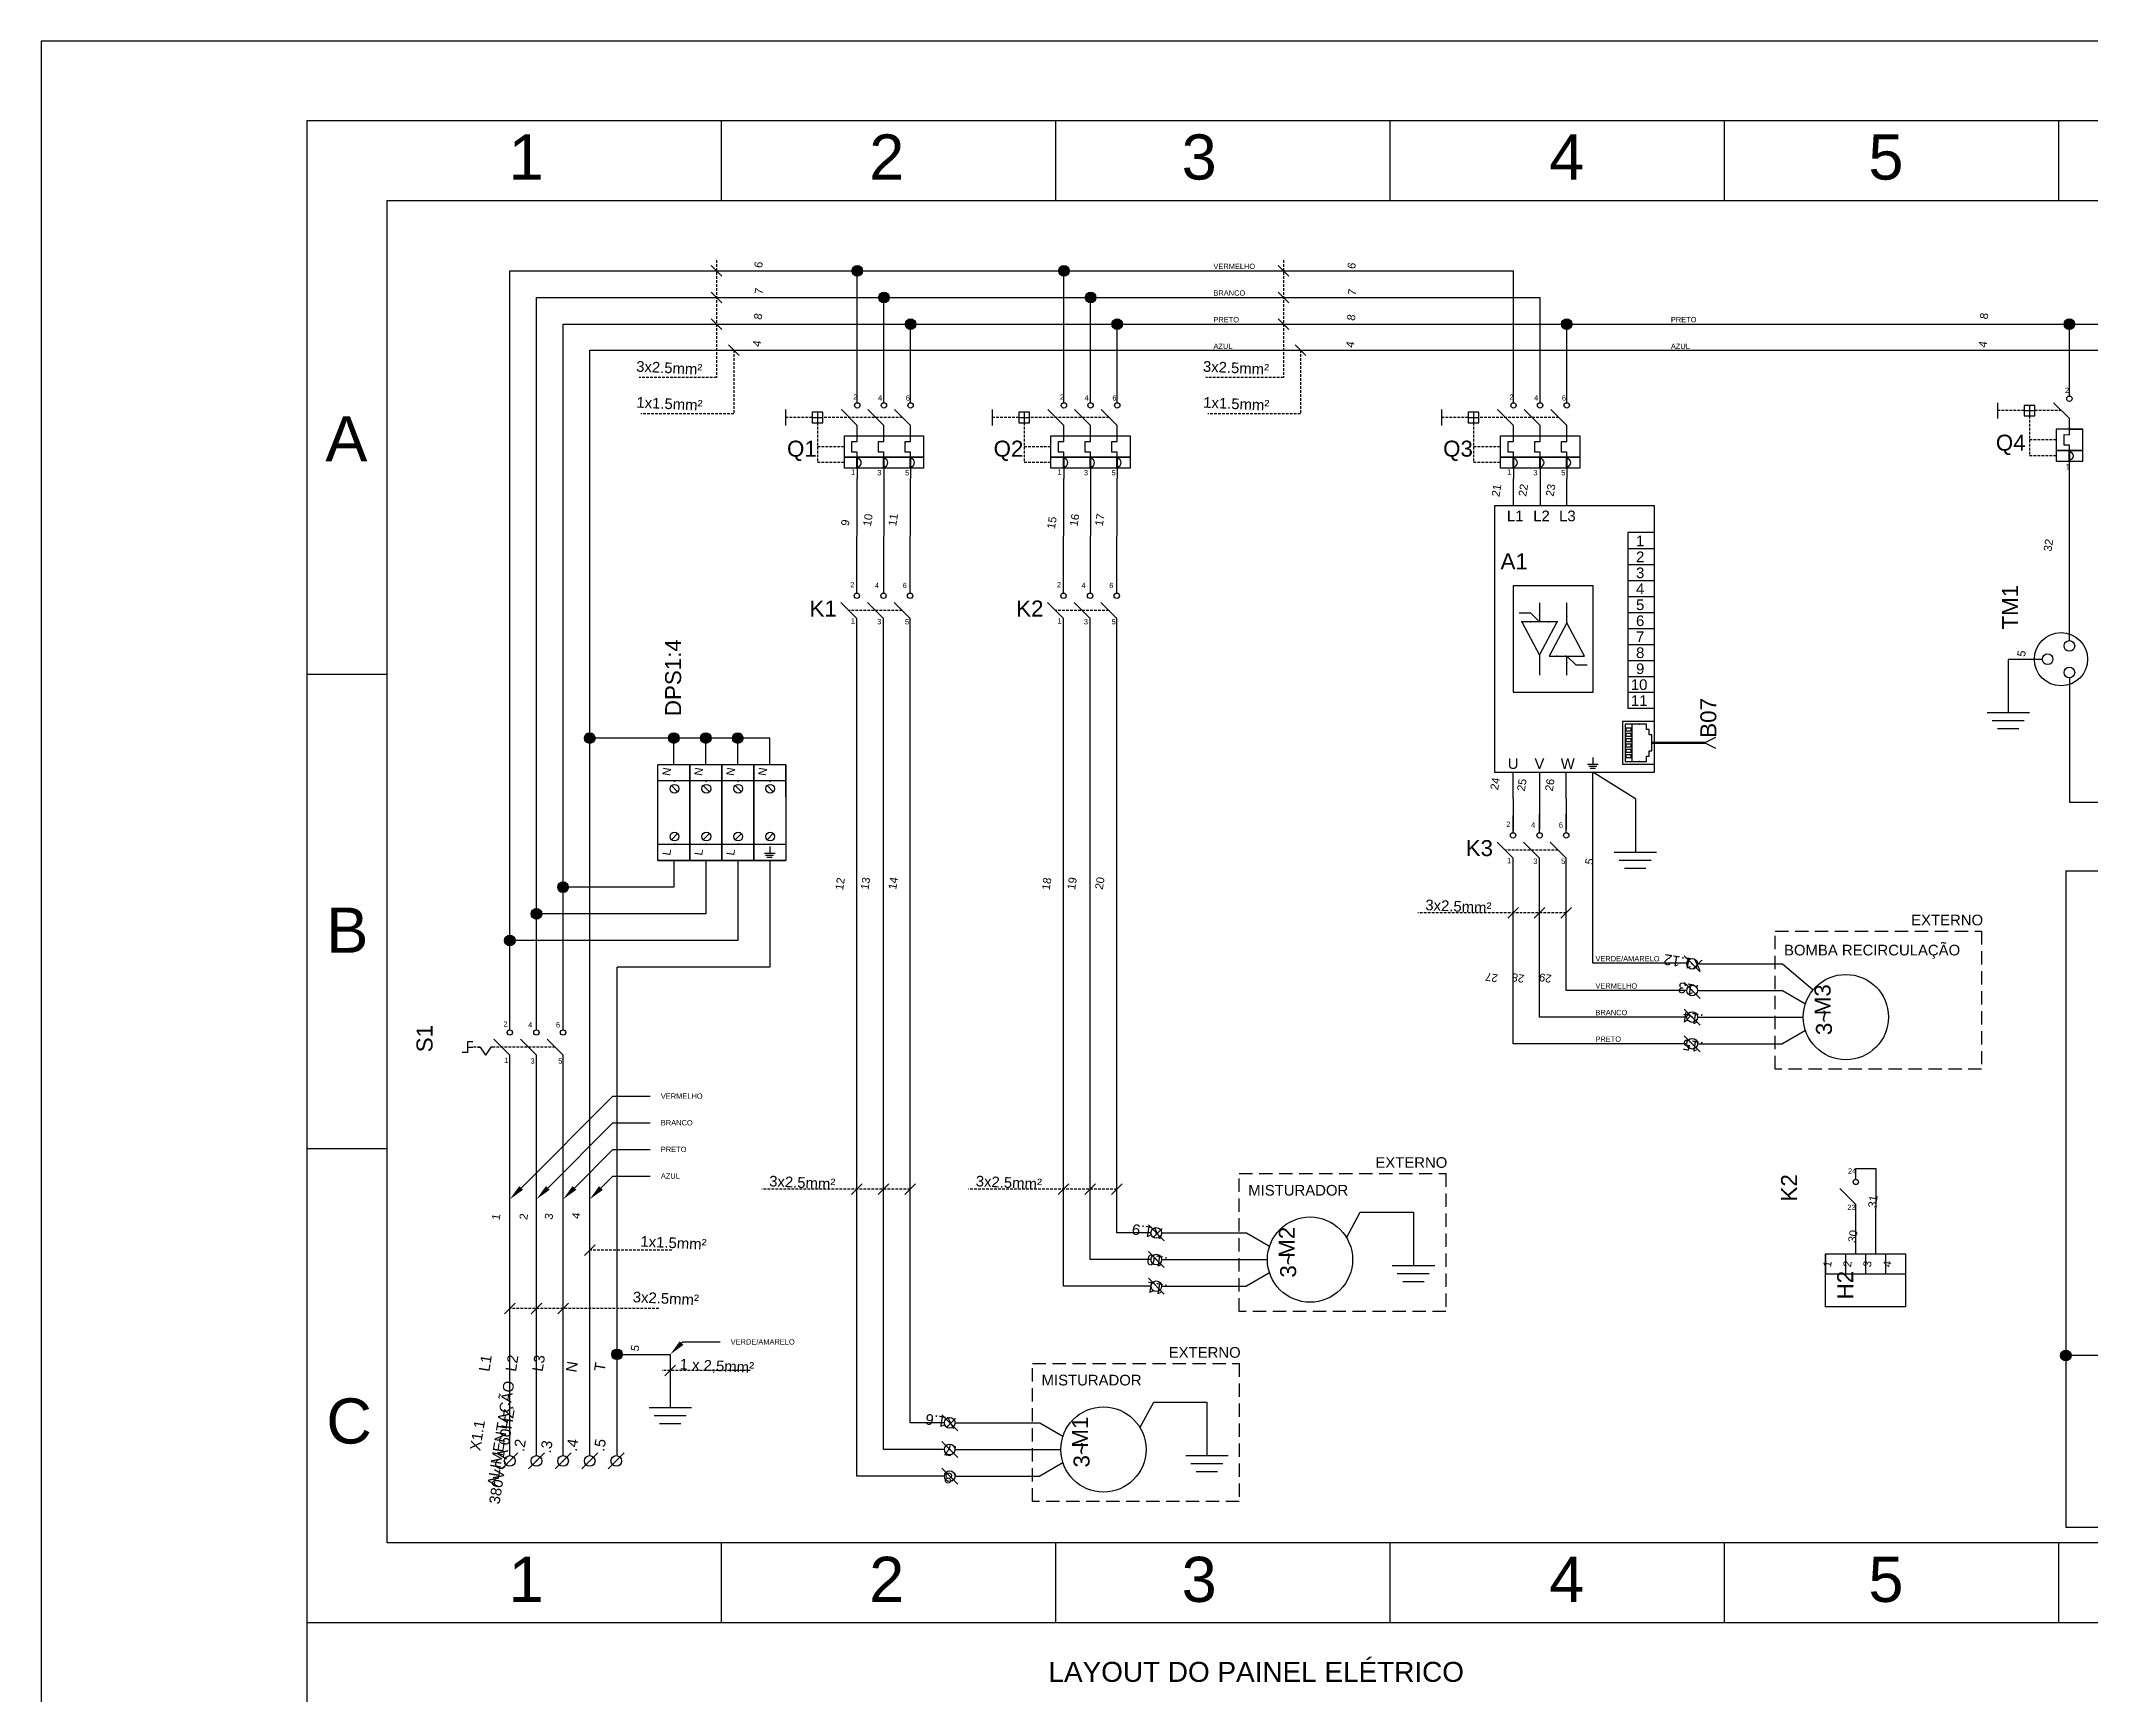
# Model space of a CAD drawing. Header units: millimetres. Extents: x 100 to 940, y 72 to 694.
# Drawn here: x 100 to 484.9, y 383.5 to 693.9 of the extents above; entities that cross this region are included whole.
import ezdxf
from ezdxf import colors
from ezdxf.entities.mleader import LeaderData, LeaderLine
from ezdxf.enums import TextEntityAlignment as Align
from ezdxf.math import Vec2, Vec3

# ---------------------------------------------------------------- set-up
doc = ezdxf.new("R2010")
doc.units = ezdxf.units.MM
doc.linetypes.add('DASHED', pattern=[0.75, 0.5, -0.25])
doc.styles.add('Annotative', font='arial.ttf')
doc.styles.add('Notes', font='arial.ttf', dxfattribs={"height": 3})

msp = doc.modelspace()

# ---------------------------------------------------------------- hatches: boundary and pattern name
for points in [[(254.27, 650.79, 1), (252.27, 650.79, 1)], [(293.07, 650.79, 1), (291.07, 650.79, 1)], [(259.27, 645.79, 1), (257.27, 645.79, 1)], [(298.07, 645.79, 1), (296.07, 645.79, 1)], [(264.27, 640.79, 1), (262.27, 640.79, 1)], [(303.07, 640.79, 1), (301.07, 640.79, 1)], [(387.47, 640.79, 1), (385.47, 640.79, 1)], [(481.84, 640.79, 1), (479.84, 640.79, 1)], [(204.02, 563.09, 1), (202.02, 563.09, 1)], [(219.82, 563.09, 1), (217.82, 563.09, 1)], [(225.82, 563.09, 1), (223.82, 563.09, 1)], [(231.82, 563.09, 1), (229.82, 563.09, 1)], [(199.02, 535.09, 1), (197.02, 535.09, 1)], [(194.02, 530.09, 1), (192.02, 530.09, 1)], [(189.02, 525.09, 1), (187.02, 525.09, 1)], [(209.16, 447.41, 1), (207.16, 447.41, 1)], [(481.18, 447.2, 1), (479.18, 447.2, 1)]]:
    msp.add_hatch(color=256).paths.add_polyline_path(points)

# ---------------------------------------------------------------- linework, layer by layer
for p, q in [((227.78, 664), (227.78, 679)), ((290.56, 664), (290.56, 679)), ((353.33, 664), (353.33, 679)), ((416.11, 664), (416.11, 679)), ((478.89, 664), (478.89, 679)), ((188.02, 508.32), (188.02, 650.79)), ((188.02, 650.79), (376.47, 650.79)), ((225.85, 651.79), (227.85, 649.79)), ((253.27, 628.03), (253.27, 650.79)), ((292.07, 628.03), (292.07, 650.79)), ((332.27, 651.79), (334.27, 649.79)), ((376.47, 628.03), (376.47, 650.79)), ((225.85, 646.79), (227.85, 644.79)), ((332.27, 646.79), (334.27, 644.79)), ((193.02, 508.32), (193.02, 645.79)), ((193.02, 645.79), (381.47, 645.79)), ((258.27, 628.03), (258.27, 645.79)), ((297.07, 628.03), (297.07, 645.79)), ((381.47, 628.03), (381.47, 645.79)), ((198.02, 508.32), (198.02, 640.79)), ((198.02, 640.79), (484.62, 640.79)), ((225.85, 641.79), (227.85, 639.79)), ((263.27, 628.03), (263.27, 640.79)), ((302.07, 628.03), (302.07, 640.79)), ((332.27, 641.79), (334.27, 639.79)), ((386.47, 628.03), (386.47, 640.79)), ((450.45, 640.79), (549.65, 640.79)), ((480.84, 627.3), (480.84, 640.89)), ((203.02, 428.4), (203.02, 635.89)), ((203.02, 635.89), (484.62, 635.89)), ((229.08, 636.89), (231.08, 634.89)), ((335.5, 636.89), (337.5, 634.89)), ((450.45, 635.89), (554.65, 635.89)), ((253.27, 626.03), (253.27, 628.03)), ((258.27, 626.03), (258.27, 628.03)), ((263.27, 626.03), (263.27, 628.03)), ((292.07, 626.03), (292.07, 628.03)), ((297.07, 626.03), (297.07, 628.03)), ((302.07, 626.03), (302.07, 628.03)), ((376.47, 626.03), (376.47, 628.03)), ((381.47, 626.03), (381.47, 628.03)), ((386.47, 626.03), (386.47, 628.03)), ((480.84, 627.3), (480.84, 629.3)), ((480.84, 627.3), (480.84, 629.3)), ((239.77, 624.79), (239.77, 621.79)), ((245.77, 624.29), (245.77, 622.29)), ((253.27, 621.79), (250.27, 624.79)), ((258.27, 621.79), (255.27, 624.79)), ((263.27, 621.79), (260.27, 624.79)), ((278.57, 624.79), (278.57, 621.79)), ((284.57, 624.29), (284.57, 622.29)), ((292.07, 621.79), (289.07, 624.79)), ((297.07, 621.79), (294.07, 624.79)), ((302.07, 621.79), (299.07, 624.79)), ((362.97, 624.79), (362.97, 621.79)), ((368.97, 624.29), (368.97, 622.29)), ((376.47, 621.79), (373.47, 624.79)), ((381.47, 621.79), (378.47, 624.79)), ((386.47, 621.79), (383.47, 624.79)), ((467.34, 626.05), (467.34, 623.05)), ((472.34, 624.55), (474.34, 624.55)), ((473.34, 625.55), (473.34, 623.55)), ((480.84, 623.05), (477.84, 626.05)), ((244.77, 623.29), (246.77, 623.29)), ((253.27, 619.79), (253.27, 621.79)), ((253.27, 618.78), (253.27, 619.79)), ((258.27, 619.79), (258.27, 621.79)), ((258.27, 618.79), (258.27, 619.79)), ((263.27, 619.79), (263.27, 621.79)), ((263.27, 618.79), (263.27, 619.79)), ((283.57, 623.29), (285.57, 623.29)), ((292.07, 619.79), (292.07, 621.79)), ((292.07, 618.78), (292.07, 619.79)), ((297.07, 619.79), (297.07, 621.79)), ((297.07, 618.79), (297.07, 619.79)), ((302.07, 619.79), (302.07, 621.79)), ((302.07, 618.79), (302.07, 619.79)), ((367.97, 623.29), (369.97, 623.29)), ((376.47, 619.79), (376.47, 621.79)), ((376.47, 618.78), (376.47, 619.79)), ((381.47, 619.79), (381.47, 621.79)), ((381.47, 618.79), (381.47, 619.79)), ((386.47, 619.79), (386.47, 621.79)), ((386.47, 618.79), (386.47, 619.79)), ((479.84, 618.05), (479.84, 620.05)), ((479.84, 620.05), (480.84, 620.04)), ((480.84, 621.05), (480.84, 623.05)), ((480.84, 620.04), (480.84, 621.05)), ((480.84, 621.05), (483.34, 621.05)), ((252.27, 616.79), (252.27, 618.79)), ((252.27, 618.79), (253.27, 618.78)), ((253.27, 616.79), (252.27, 616.79)), ((253.27, 615.79), (253.27, 616.79)), ((257.27, 616.79), (257.27, 618.79)), ((257.27, 618.79), (258.27, 618.79)), ((258.27, 616.79), (257.27, 616.79)), ((258.27, 615.79), (258.27, 616.79)), ((262.27, 616.79), (262.27, 618.79)), ((262.27, 618.79), (263.27, 618.79)), ((263.27, 616.79), (262.27, 616.79)), ((263.27, 615.79), (263.27, 616.79)), ((291.07, 616.79), (291.07, 618.79)), ((291.07, 618.79), (292.07, 618.78)), ((292.07, 616.79), (291.07, 616.79)), ((292.07, 615.79), (292.07, 616.79)), ((296.07, 616.79), (296.07, 618.79)), ((296.07, 618.79), (297.07, 618.79)), ((297.07, 616.79), (296.07, 616.79)), ((297.07, 615.79), (297.07, 616.79)), ((301.07, 616.79), (301.07, 618.79)), ((301.07, 618.79), (302.07, 618.79)), ((302.07, 616.79), (301.07, 616.79)), ((302.07, 615.79), (302.07, 616.79)), ((375.47, 616.79), (375.47, 618.79)), ((375.47, 618.79), (376.47, 618.78)), ((376.47, 616.79), (375.47, 616.79)), ((376.47, 615.79), (376.47, 616.79)), ((380.47, 616.79), (380.47, 618.79)), ((380.47, 618.79), (381.47, 618.79)), ((381.47, 616.79), (380.47, 616.79)), ((381.47, 615.79), (381.47, 616.79)), ((385.47, 616.79), (385.47, 618.79)), ((385.47, 618.79), (386.47, 618.79)), ((386.47, 616.79), (385.47, 616.79)), ((386.47, 615.79), (386.47, 616.79)), ((480.84, 618.05), (479.84, 618.05)), ((480.84, 617.05), (480.84, 618.05)), ((480.84, 581.39), (480.84, 617.05)), ((253.27, 613.79), (253.27, 611.79)), ((258.27, 613.79), (258.27, 611.79)), ((263.27, 613.79), (263.27, 611.79)), ((292.07, 613.79), (292.07, 611.79)), ((297.07, 613.79), (297.07, 611.79)), ((302.07, 613.79), (302.07, 611.79)), ((376.47, 613.79), (376.47, 611.79)), ((381.47, 613.79), (381.47, 611.79)), ((386.47, 613.79), (386.47, 611.79)), ((253.19, 590.3), (253.27, 611.79)), ((258.27, 611.79), (258.18, 590.3)), ((263.19, 590.3), (263.27, 611.79)), ((291.98, 590.3), (292.07, 611.79)), ((297.07, 611.79), (296.98, 590.3)), ((301.98, 590.3), (302.07, 611.79)), ((376.47, 606.79), (376.47, 611.79)), ((381.47, 611.79), (381.47, 606.79)), ((386.47, 606.79), (386.47, 611.79)), ((402.92, 601.68), (397.92, 601.68)), ((397.92, 601.68), (397.92, 568.68)), ((397.92, 598.68), (402.92, 598.68)), ((402.92, 598.68), (402.92, 600.18)), ((397.92, 595.68), (402.92, 595.68)), ((397.92, 592.68), (402.92, 592.68)), ((397.92, 589.68), (402.92, 589.68)), ((253.18, 585.55), (250.18, 588.55)), ((253.18, 424.55), (253.18, 585.55)), ((258.18, 585.55), (255.18, 588.55)), ((258.18, 429.55), (258.18, 585.55)), ((263.18, 585.55), (260.18, 588.55)), ((263.18, 434.55), (263.18, 585.55)), ((291.98, 585.55), (288.98, 588.55)), ((291.98, 460.19), (291.98, 585.55)), ((296.98, 585.55), (293.98, 588.55)), ((296.98, 465.19), (296.98, 585.55)), ((301.98, 585.55), (298.98, 588.55)), ((301.98, 470.19), (301.98, 585.55)), ((379.7, 586.55), (377.55, 586.55)), ((381.36, 584.89), (379.7, 586.55)), ((381.36, 588.47), (381.36, 584.89)), ((386.49, 584.72), (386.49, 588.47)), ((397.92, 586.68), (402.92, 586.68)), ((384.69, 584.89), (378.03, 584.89)), ((378.03, 584.89), (381.36, 578.64)), ((381.36, 578.64), (384.69, 584.89)), ((386.49, 584.72), (383.15, 578.47)), ((389.82, 578.47), (386.49, 584.72)), ((397.92, 583.68), (402.92, 583.68)), ((381.36, 578.64), (381.36, 574.89)), ((383.15, 578.47), (389.82, 578.47)), ((386.49, 574.89), (386.49, 578.47)), ((386.49, 578.47), (388.15, 576.81)), ((397.92, 580.68), (402.92, 580.68)), ((397.92, 577.68), (402.92, 577.68)), ((475.76, 577.87), (469.38, 577.87)), ((469.38, 577.87), (469.38, 567.87)), ((165, 575), (150, 575)), ((388.15, 576.81), (390.29, 576.81)), ((397.92, 574.68), (402.92, 574.68)), ((402.92, 571.68), (402.92, 574.68)), ((480.84, 574.39), (480.84, 551.08)), ((397.92, 571.68), (402.92, 571.68)), ((402.92, 568.68), (402.92, 571.68)), ((397.92, 568.68), (402.92, 568.68)), ((465.38, 567.87), (473.38, 567.87)), ((466.34, 566.38), (472.34, 566.38)), ((236.82, 563.09), (203.02, 563.09)), ((218.82, 558.09), (218.82, 563.09)), ((224.82, 558.09), (224.82, 563.09)), ((230.82, 558.09), (230.82, 563.09)), ((236.82, 558.09), (236.82, 563.09)), ((401.42, 565.72), (397.42, 565.72)), ((397.42, 565.72), (397.42, 558.72)), ((398.76, 558.72), (398.76, 565.72)), ((401.42, 564.72), (401.42, 565.72)), ((401.92, 564.72), (401.42, 564.72)), ((401.92, 563.72), (401.92, 564.72)), ((402.42, 563.72), (401.92, 563.72)), ((402.42, 560.72), (402.42, 563.72)), ((414.38, 563.22), (412.38, 562.22)), ((412.38, 562.22), (414.38, 561.22)), ((467.34, 564.88), (471.34, 564.88)), ((390.39, 558.18), (392.39, 558.18)), ((391.39, 559.43), (391.39, 558.18)), ((397.42, 558.72), (401.42, 558.72)), ((401.42, 558.72), (401.42, 559.72)), ((401.42, 559.72), (401.92, 559.72)), ((401.92, 559.72), (401.92, 560.72)), ((401.92, 560.72), (402.42, 560.72)), ((215.82, 540.09), (215.82, 558.09)), ((221.82, 558.09), (215.82, 558.09)), ((221.82, 555.09), (215.82, 555.09)), ((221.82, 558.09), (221.82, 540.09)), ((221.82, 552.09), (221.82, 558.09)), ((221.82, 540.09), (221.82, 558.09)), ((227.82, 558.09), (221.82, 558.09)), ((227.82, 555.09), (221.82, 555.09)), ((227.82, 558.09), (227.82, 540.09)), ((227.82, 552.09), (227.82, 558.09)), ((227.82, 540.09), (227.82, 558.09)), ((233.82, 558.09), (227.82, 558.09)), ((233.82, 555.09), (227.82, 555.09)), ((233.82, 558.09), (233.82, 540.09)), ((233.82, 552.09), (233.82, 558.09)), ((233.82, 540.09), (233.82, 558.09)), ((239.82, 558.09), (233.82, 558.09)), ((239.82, 555.09), (233.82, 555.09)), ((239.82, 558.09), (239.82, 540.09)), ((239.82, 552.09), (239.82, 558.09)), ((376.38, 551.68), (376.38, 556.68)), ((381.38, 556.68), (381.38, 551.68)), ((386.38, 551.68), (386.38, 556.68)), ((390.62, 557.81), (392.12, 557.81)), ((390.88, 557.43), (391.88, 557.43)), ((391.38, 520.81), (391.38, 556.68)), ((399.35, 551.68), (391.38, 556.68)), ((219.5, 553.02), (218.35, 554.17)), ((225.5, 553.02), (224.35, 554.17)), ((231.5, 553.02), (230.35, 554.17)), ((237.5, 553.02), (236.35, 554.17)), ((376.38, 551.68), (376.38, 545.7)), ((381.38, 551.68), (381.38, 545.95)), ((386.38, 551.68), (386.38, 545.95)), ((399.35, 551.68), (399.35, 541.68)), ((480.84, 551.08), (531.84, 551.08)), ((376.38, 545.32), (376.38, 548.57)), ((381.38, 545.32), (381.38, 548.82)), ((386.38, 545.32), (386.38, 548.82)), ((221.82, 543.09), (215.82, 543.09)), ((219.5, 545.17), (218.35, 544.02)), ((227.82, 543.09), (221.82, 543.09)), ((225.5, 545.17), (224.35, 544.02)), ((233.82, 543.09), (227.82, 543.09)), ((231.5, 545.17), (230.35, 544.02)), ((239.82, 543.09), (233.82, 543.09)), ((237.5, 545.17), (236.35, 544.02)), ((236.82, 542.72), (236.82, 541.47)), ((376.38, 540.57), (373.38, 543.57)), ((381.38, 540.57), (378.38, 543.57)), ((386.38, 540.57), (383.38, 543.57)), ((215.82, 540.09), (221.82, 540.09)), ((221.82, 540.09), (215.82, 540.09)), ((218.82, 540.09), (218.82, 535.09)), ((221.82, 540.09), (227.82, 540.09)), ((227.82, 540.09), (221.82, 540.09)), ((224.82, 540.09), (224.82, 530.09)), ((227.82, 540.09), (233.82, 540.09)), ((233.82, 540.09), (227.82, 540.09)), ((230.82, 540.09), (230.82, 525.09)), ((233.82, 540.09), (239.82, 540.09)), ((239.82, 540.09), (233.82, 540.09)), ((235.82, 541.47), (237.82, 541.47)), ((236.06, 541.09), (237.56, 541.09)), ((236.31, 540.72), (237.31, 540.72)), ((236.82, 540.09), (236.82, 520.09)), ((376.38, 505.72), (376.38, 540.57)), ((381.38, 510.72), (381.38, 540.57)), ((386.38, 515.72), (386.38, 540.57)), ((395.35, 541.68), (403.35, 541.68)), ((396.3, 540.18), (402.3, 540.18)), ((218.82, 535.09), (198.02, 535.09)), ((397.31, 538.68), (401.31, 538.68)), ((480.18, 538.16), (599.85, 538.16)), ((480.18, 538.16), (480.18, 414.89)), ((377.38, 531.29), (375.38, 529.29)), ((382.38, 531.29), (380.38, 529.29)), ((387.38, 531.29), (385.38, 529.29)), ((224.82, 530.09), (193.02, 530.09)), ((230.82, 525.09), (188.02, 525.09)), ((236.82, 520.09), (208.16, 520.09)), ((409.01, 520.81), (391.38, 520.81)), ((411.52, 519.22), (408.52, 522.22)), ((411.02, 520.72), (426.95, 520.72)), ((426.95, 520.72), (432.75, 515.86)), ((411.52, 514.22), (408.52, 517.22)), ((409.02, 515.72), (386.38, 515.72)), ((411.52, 509.22), (408.52, 512.22)), ((411.02, 515.72), (426.95, 515.72)), ((426.95, 515.72), (431.28, 513.22)), ((188.02, 508.32), (188.02, 511.57)), ((193.02, 508.32), (193.02, 511.82)), ((198.02, 508.32), (198.02, 511.82)), ((409.02, 510.72), (381.38, 510.72)), ((411.02, 510.72), (430.88, 510.72)), ((431.28, 508.22), (426.95, 505.72)), ((181.05, 506.07), (180.05, 506.07)), ((180.05, 506.07), (180.05, 504.07)), ((180.05, 505.07), (181.05, 505.07)), ((181.94, 505.07), (182.44, 505.07)), ((182.44, 505.07), (183.44, 503.57)), ((184.44, 505.07), (183.44, 503.57)), ((184.94, 505.07), (184.44, 505.07)), ((188.02, 503.57), (185.02, 506.57)), ((193.02, 503.57), (190.02, 506.57)), ((198.02, 503.57), (195.02, 506.57)), ((409.02, 505.72), (376.38, 505.72)), ((411.52, 504.22), (408.52, 507.22)), ((411.02, 505.72), (426.95, 505.72)), ((180.05, 504.07), (179.05, 504.07)), ((188.02, 428.4), (188.02, 503.57)), ((188.02, 501.57), (188.02, 503.57)), ((193.02, 428.4), (193.02, 503.57)), ((193.02, 501.57), (193.02, 503.57)), ((198.02, 428.4), (198.02, 503.57)), ((198.02, 501.57), (198.02, 503.57)), ((165, 486), (150, 486)), ((440.74, 480.28), (440.74, 482.28)), ((440.74, 482.28), (444.49, 482.28)), ((444.49, 482.28), (444.49, 474.84)), ((254.18, 479.44), (252.18, 477.44)), ((259.18, 479.44), (257.18, 477.44)), ((264.18, 479.44), (262.18, 477.44)), ((292.98, 479.44), (290.98, 477.44)), ((297.98, 479.44), (295.98, 477.44)), ((302.98, 479.44), (300.98, 477.44)), ((440.74, 475.53), (437.74, 478.53)), ((345.12, 469.29), (347.71, 474.09)), ((347.71, 474.09), (357.71, 474.09)), ((357.71, 474.09), (357.71, 464.09)), ((440.74, 466.3), (440.74, 475.53)), ((444.49, 466.3), (444.49, 474.84)), ((308.41, 470.19), (301.98, 470.19)), ((310.91, 468.69), (307.91, 471.69)), ((310.41, 470.19), (326.35, 470.19)), ((326.35, 470.19), (330.68, 467.69)), ((204.02, 467.95), (202.02, 465.95)), ((310.91, 463.69), (307.91, 466.69)), ((435.05, 466.3), (435.05, 462.55)), ((438.8, 466.3), (438.8, 462.55)), ((442.55, 466.3), (442.55, 462.55)), ((446.3, 466.3), (446.3, 462.55)), ((308.41, 465.19), (296.98, 465.19)), ((310.41, 465.19), (330.27, 465.19)), ((330.68, 462.69), (326.35, 460.19)), ((353.71, 464.09), (361.71, 464.09)), ((354.66, 462.59), (360.66, 462.59)), ((435.05, 462.55), (450.05, 462.55)), ((308.41, 460.19), (291.98, 460.19)), ((310.91, 458.69), (307.91, 461.69)), ((310.41, 460.19), (326.35, 460.19)), ((355.67, 461.09), (359.67, 461.09)), ((189.02, 457.02), (187.02, 455.02)), ((194.02, 457.02), (192.02, 455.02)), ((199.02, 457.02), (197.02, 455.02)), ((208.16, 428.41), (208.16, 447.41)), ((208.16, 447.41), (218.16, 447.41)), ((218.16, 447.41), (218.16, 437.41)), ((498.45, 447.2), (480.18, 447.2)), ((219.16, 445.36), (217.16, 443.36)), ((214.16, 437.41), (222.16, 437.41)), ((215.11, 435.91), (221.11, 435.91)), ((272.12, 433.05), (269.12, 436.05)), ((306.33, 433.64), (308.92, 438.44)), ((308.92, 438.44), (318.92, 438.44)), ((318.92, 438.44), (318.92, 428.44)), ((216.12, 434.41), (220.12, 434.41)), ((269.62, 434.55), (263.18, 434.55)), ((271.62, 434.55), (287.55, 434.55)), ((287.55, 434.55), (291.88, 432.05)), ((186.52, 425.9), (189.52, 428.9)), ((191.52, 425.9), (194.52, 428.9)), ((196.52, 425.9), (199.52, 428.9)), ((201.52, 425.9), (204.52, 428.9)), ((206.52, 425.9), (209.52, 428.9)), ((269.62, 429.55), (258.18, 429.55)), ((272.12, 428.05), (269.12, 431.05)), ((271.62, 429.55), (291.48, 429.55)), ((314.92, 428.44), (322.92, 428.44)), ((269.62, 424.55), (253.18, 424.55)), ((272.12, 423.05), (269.12, 426.05)), ((271.62, 424.55), (287.55, 424.55)), ((291.88, 427.05), (287.55, 424.55)), ((315.87, 426.94), (321.87, 426.94)), ((316.88, 425.44), (320.88, 425.44)), ((730, 412), (165, 412)), ((227.78, 397), (227.78, 412)), ((290.56, 397), (290.56, 412)), ((353.33, 397), (353.33, 412)), ((416.11, 397), (416.11, 412)), ((478.89, 397), (478.89, 412)), ((543.29, 414.89), (480.18, 414.89)), ((165, 397), (150, 397)), ((730, 397), (165, 397))]:
    msp.add_line(p, q)
at = {"linetype": 'DASHED'}
for p, q in [((226.85, 652.78), (226.85, 630.79)), ((333.27, 652.78), (333.27, 630.79)), ((230.08, 635.89), (230.08, 623.93)), ((336.5, 635.89), (336.5, 623.93)), ((226.85, 630.79), (212.32, 630.79)), ((333.27, 630.79), (318.73, 630.79)), ((230.08, 623.93), (212.65, 623.93)), ((336.5, 623.93), (319.07, 623.93)), ((472.34, 624.55), (467.34, 624.55)), ((473.34, 623.55), (473.34, 616.05)), ((479.34, 624.55), (474.34, 624.55)), ((244.77, 623.29), (239.77, 623.29)), ((245.77, 622.29), (245.77, 614.79)), ((261.77, 623.29), (246.77, 623.29)), ((283.57, 623.29), (278.57, 623.29)), ((284.57, 622.29), (284.57, 614.79)), ((300.57, 623.29), (285.57, 623.29)), ((367.97, 623.29), (362.97, 623.29)), ((368.97, 622.29), (368.97, 614.79)), ((384.97, 623.29), (369.97, 623.29)), ((250.77, 617.79), (245.77, 617.79)), ((289.57, 617.79), (284.57, 617.79)), ((373.97, 617.79), (368.97, 617.79)), ((478.34, 619.05), (473.34, 619.05)), ((478.34, 616.05), (473.34, 616.05)), ((250.77, 614.79), (245.77, 614.79)), ((289.57, 614.79), (284.57, 614.79)), ((373.97, 614.79), (368.97, 614.79)), ((261.68, 587.05), (251.68, 587.05)), ((300.48, 587.05), (290.48, 587.05)), ((384.88, 542.07), (374.88, 542.07)), ((386.38, 530.29), (358.53, 530.29)), ((182.44, 505.07), (181.05, 505.07)), ((196.52, 505.07), (184.44, 505.07)), ((263.18, 478.44), (235.34, 478.44)), ((301.98, 478.44), (274.13, 478.44)), ((218.43, 466.95), (203.02, 466.95)), ((216.03, 456.02), (188.02, 456.02)), ((233.16, 444.36), (216.65, 444.36))]:
    msp.add_line(p, q, dxfattribs=at)
at = {"lineweight": 40}
for p, q in [((480.84, 615.05), (480.84, 617.05)), ((253.27, 613.79), (253.27, 615.79)), ((258.27, 613.79), (258.27, 615.79)), ((263.27, 613.79), (263.27, 615.79)), ((292.07, 613.79), (292.07, 615.79)), ((297.07, 613.79), (297.07, 615.79)), ((302.07, 613.79), (302.07, 615.79)), ((376.47, 613.79), (376.47, 615.79)), ((381.47, 613.79), (381.47, 615.79)), ((386.47, 613.79), (386.47, 615.79))]:
    msp.add_line(p, q, dxfattribs=at)
at = {"lineweight": 50}
msp.add_line((412.38, 562.22), (402.42, 562.22), dxfattribs=at)
at = {"lineweight": 30}
msp.add_line((208.16, 447.41), (208.16, 520.09), dxfattribs=at)
for points in [[(100, 100), (940, 100), (940, 693.94), (100, 693.94)], [(150, 679), (925, 679), (925, 115), (150, 115)], [(244.77, 622.29), (246.77, 622.29), (246.77, 624.29), (244.77, 624.29)], [(283.57, 622.29), (285.57, 622.29), (285.57, 624.29), (283.57, 624.29)], [(367.97, 622.29), (369.97, 622.29), (369.97, 624.29), (367.97, 624.29)], [(472.34, 623.55), (474.34, 623.55), (474.34, 625.55), (472.34, 625.55)], [(250.77, 615.79), (265.77, 615.79), (265.77, 619.79), (250.77, 619.79)], [(289.57, 615.79), (304.57, 615.79), (304.57, 619.79), (289.57, 619.79)], [(373.97, 615.79), (388.97, 615.79), (388.97, 619.79), (373.97, 619.79)], [(478.34, 617.05), (483.34, 617.05), (483.34, 621.05), (478.34, 621.05)], [(478.34, 615.05), (483.34, 615.05), (483.34, 617.05), (478.34, 617.05)], [(250.77, 613.79), (265.77, 613.79), (265.77, 615.79), (250.77, 615.79)], [(289.57, 613.79), (304.57, 613.79), (304.57, 615.79), (289.57, 615.79)], [(373.97, 613.79), (388.97, 613.79), (388.97, 615.79), (373.97, 615.79)], [(372.92, 556.68), (402.92, 556.68), (402.92, 606.68), (372.92, 606.68)], [(376.42, 571.68), (391.42, 571.68), (391.42, 591.68), (376.42, 591.68)], [(402.92, 558.22), (402.92, 566.22), (396.92, 566.22), (396.92, 558.22)], [(398.57, 564.47), (398.57, 564.97), (397.57, 564.97), (397.57, 564.47)], [(398.57, 563.47), (398.57, 563.97), (397.57, 563.97), (397.57, 563.47)], [(398.57, 563.47), (398.57, 563.97), (397.57, 563.97), (397.57, 563.47)], [(398.57, 562.47), (398.57, 562.97), (397.57, 562.97), (397.57, 562.47)], [(398.57, 562.47), (398.57, 562.97), (397.57, 562.97), (397.57, 562.47)], [(398.57, 562.47), (398.57, 562.97), (397.57, 562.97), (397.57, 562.47)], [(398.57, 561.47), (398.57, 561.97), (397.57, 561.97), (397.57, 561.47)], [(398.57, 561.47), (398.57, 561.97), (397.57, 561.97), (397.57, 561.47)], [(398.57, 561.47), (398.57, 561.97), (397.57, 561.97), (397.57, 561.47)], [(398.57, 561.47), (398.57, 561.97), (397.57, 561.97), (397.57, 561.47)], [(398.57, 560.47), (398.57, 560.97), (397.57, 560.97), (397.57, 560.47)], [(398.57, 560.47), (398.57, 560.97), (397.57, 560.97), (397.57, 560.47)], [(398.57, 560.47), (398.57, 560.97), (397.57, 560.97), (397.57, 560.47)], [(398.57, 559.47), (398.57, 559.97), (397.57, 559.97), (397.57, 559.47)], [(398.57, 559.47), (398.57, 559.97), (397.57, 559.97), (397.57, 559.47)], [(435.05, 466.3), (450.05, 466.3), (450.05, 456.3), (435.05, 456.3)]]:
    msp.add_lwpolyline(points, close=True)
msp.add_lwpolyline([(165, 412), (165, 664), (730, 664), (730, 412)])
at = {"linetype": 'DASHED', "ltscale": 5}
for points in [[(425.58, 526.85), (464.37, 526.85), (464.37, 500.96), (425.58, 500.96)], [(324.98, 481.33), (363.77, 481.33), (363.77, 455.44), (324.98, 455.44)], [(286.18, 445.69), (324.98, 445.69), (324.98, 419.8), (286.18, 419.8)]]:
    msp.add_lwpolyline(points, close=True, dxfattribs=at)
for centre, radius in [((253.27, 650.79), 1), ((292.07, 650.79), 1), ((258.27, 645.79), 1), ((297.07, 645.79), 1), ((263.27, 640.79), 1), ((302.07, 640.79), 1), ((386.47, 640.79), 1), ((480.84, 640.79), 1), ((253.27, 625.53), 0.5), ((258.27, 625.53), 0.5), ((263.27, 625.53), 0.5), ((292.07, 625.53), 0.5), ((297.06, 625.53), 0.5), ((302.07, 625.53), 0.5), ((376.47, 625.53), 0.5), ((381.47, 625.53), 0.5), ((386.47, 625.53), 0.5), ((480.84, 626.8), 0.5), ((253.18, 589.8), 0.5), ((258.18, 589.8), 0.5), ((263.18, 589.8), 0.5), ((291.98, 589.8), 0.5), ((296.97, 589.8), 0.5), ((301.98, 589.8), 0.5), ((479.27, 577.89), 5), ((480.84, 580.39), 1), ((476.76, 577.89), 1), ((480.84, 575.39), 1), ((203.02, 563.09), 1), ((218.82, 563.09), 1), ((224.82, 563.09), 1), ((230.82, 563.09), 1), ((218.92, 553.59), 0.817), ((224.92, 553.59), 0.817), ((230.92, 553.59), 0.817), ((236.92, 553.59), 0.817), ((218.92, 544.59), 0.817), ((224.92, 544.59), 0.817), ((230.92, 544.59), 0.817), ((236.92, 544.59), 0.817), ((376.38, 544.82), 0.5), ((381.38, 544.82), 0.5), ((386.38, 544.82), 0.5), ((198.02, 535.09), 1), ((193.02, 530.09), 1), ((188.02, 525.09), 1), ((410.02, 520.72), 1), ((410.02, 515.72), 1), ((438.88, 510.72), 8), ((188.02, 507.82), 0.5), ((193.02, 507.82), 0.5), ((198.02, 507.82), 0.5), ((410.02, 510.72), 1), ((410.02, 505.72), 1), ((440.74, 479.78), 0.5), ((309.41, 470.19), 1), ((338.27, 465.19), 8), ((309.41, 465.19), 1), ((309.41, 460.19), 1), ((208.16, 447.41), 1), ((480.18, 447.2), 1), ((270.62, 434.55), 1), ((299.48, 429.55), 8), ((188.02, 427.4), 1), ((193.02, 427.4), 1), ((198.02, 427.4), 1), ((203.02, 427.4), 1), ((208.02, 427.4), 1), ((270.62, 429.55), 1), ((270.62, 424.55), 1)]:
    msp.add_circle(centre, radius)
for centre in [(480.84, 616.05), (253.27, 614.79), (258.27, 614.79), (263.27, 614.79), (292.07, 614.79), (297.07, 614.79), (302.07, 614.79), (376.47, 614.79), (381.47, 614.79), (386.47, 614.79)]:
    msp.add_arc(centre, 0.75, 270, 90)
for p in [(381.36, 586.14), (386.49, 585.97), (378.03, 584.89), (379.69, 584.89), (379.69, 584.89), (383.03, 584.89), (383.03, 584.89), (384.69, 584.89), (386.49, 584.72), (384.58, 578.47), (384.58, 578.47), (386.25, 578.47), (386.49, 577.22), (398.76, 565.72), (400.09, 565.72), (398.76, 558.72), (400.09, 558.72), (218.92, 554.99), (224.92, 554.99), (230.92, 554.99), (236.92, 554.99), (218.92, 543.19), (224.92, 543.19), (230.92, 543.19), (236.92, 543.19), (410.02, 520.72), (410.02, 515.72), (410.02, 510.72), (309.41, 470.19), (309.41, 465.19), (270.62, 434.55), (193.02, 427.4), (198.02, 427.4), (270.62, 429.55)]:
    msp.add_point(p)

# ---------------------------------------------------------------- texts
for s, height, style, p in [('1', 8.48, 'Notes', (187.8, 667.93)), ('2', 8.48, 'Notes', (255.51, 667.93)), ('3', 8.48, 'Notes', (314.16, 667.93)), ('4', 8.48, 'Notes', (383.17, 667.93)), ('5', 8.48, 'Notes', (443.11, 667.93)), ('VERMELHO', 1, 'Annotative', (320.13, 651.14)), ('BRANCO', 1, 'Annotative', (320.13, 646.14)), ('PRETO', 1, 'Annotative', (320.13, 641.14)), ('PRETO', 1, 'Annotative', (406.02, 641.14)), ('AZUL', 1, 'Annotative', (320.13, 636.14)), ('AZUL', 1, 'Annotative', (406.02, 636.14)), ('2', 1, 'Notes', (252.51, 626.59)), ('4', 1, 'Notes', (257.15, 626.45)), ('6', 1, 'Notes', (262.37, 626.45)), ('2', 1, 'Notes', (291.31, 626.59)), ('4', 1, 'Notes', (295.94, 626.45)), ('6', 1, 'Notes', (301.16, 626.45)), ('2', 1, 'Notes', (375.71, 626.59)), ('4', 1, 'Notes', (380.34, 626.45)), ('6', 1, 'Notes', (385.56, 626.45)), ('2', 1, 'Notes', (480.01, 627.86)), ('A', 8.48, 'Notes', (153.39, 615.03)), ('Q4', 3, 'Notes', (467.04, 617.04)), ('Q1', 3, 'Notes', (240.07, 615.92)), ('Q2', 3, 'Notes', (278.86, 615.92)), ('Q3', 3, 'Notes', (363.26, 615.92)), ('1', 1, 'Notes', (252.08, 612.54)), ('3', 1, 'Notes', (257.02, 612.41)), ('5', 1, 'Notes', (262.24, 612.41)), ('1', 1, 'Notes', (290.87, 612.54)), ('3', 1, 'Notes', (295.81, 612.41)), ('5', 1, 'Notes', (301.03, 612.41)), ('1', 1, 'Notes', (375.27, 612.54)), ('3', 1, 'Notes', (380.21, 612.41)), ('5', 1, 'Notes', (385.43, 612.41)), ('1', 1, 'Notes', (480.16, 613.52)), ('L1', 2, 'Notes', (375.24, 603.8)), ('L2', 2, 'Notes', (380.18, 603.8)), ('L3', 2, 'Notes', (385.03, 603.8)), ('1', 2, 'Notes', (399.48, 599.11)), ('A1', 3, 'Notes', (374.04, 594.77)), ('2', 2, 'Notes', (399.48, 596.11)), ('3', 2, 'Notes', (399.48, 593.11)), ('K1', 3, 'Notes', (244.3, 585.91)), ('2', 1, 'Notes', (251.93, 591.39)), ('4', 1, 'Notes', (256.57, 591.24)), ('6', 1, 'Notes', (261.79, 591.24)), ('K2', 3, 'Notes', (283.1, 585.91)), ('2', 1, 'Notes', (290.73, 591.39)), ('4', 1, 'Notes', (295.36, 591.24)), ('6', 1, 'Notes', (300.58, 591.24)), ('4', 2, 'Notes', (399.48, 590.11)), ('5', 2, 'Notes', (399.48, 587.11)), ('1', 1, 'Notes', (252.06, 584.57)), ('3', 1, 'Notes', (257.01, 584.44)), ('5', 1, 'Notes', (262.22, 584.44)), ('1', 1, 'Notes', (290.86, 584.57)), ('3', 1, 'Notes', (295.8, 584.44)), ('5', 1, 'Notes', (301.01, 584.44)), ('6', 2, 'Notes', (399.48, 584.11)), ('7', 2, 'Notes', (399.48, 581.11)), ('8', 2, 'Notes', (399.48, 578.11)), ('10', 2, 'Notes', (398.51, 572.12)), ('9', 2, 'Notes', (399.48, 575.11)), ('11', 2, 'Notes', (398.51, 569.12)), ('U', 2, 'Notes', (375.39, 557.3)), ('V', 2, 'Notes', (380.41, 557.3)), ('W', 2, 'Notes', (385.34, 557.3)), ('2', 1, 'Notes', (375.13, 546.42)), ('4', 1, 'Notes', (379.76, 546.27)), ('6', 1, 'Notes', (384.98, 546.27)), ('K3', 3, 'Notes', (367.5, 540.94)), ('1', 1, 'Notes', (375.26, 539.6)), ('3', 1, 'Notes', (380.2, 539.47)), ('5', 1, 'Notes', (385.42, 539.47)), ('B', 8.48, 'Notes', (153.57, 522.79)), ('EXTERNO', 2, 'Notes', (451.14, 527.94)), ('BOMBA RECIRCULAÇÃO', 2, 'Notes', (427.27, 522.29)), ('VERDE/AMARELO', 1, 'Annotative', (391.86, 521.17)), ('VERMELHO', 1, 'Annotative', (391.86, 516.07)), ('BRANCO', 1, 'Annotative', (391.86, 511.07)), ('2', 1, 'Notes', (186.83, 508.91)), ('4', 1, 'Notes', (191.47, 508.77)), ('6', 1, 'Notes', (196.69, 508.77)), ('PRETO', 1, 'Annotative', (391.86, 506.07)), ('1', 1, 'Notes', (186.96, 502.1)), ('3', 1, 'Notes', (191.91, 501.97)), ('5', 1, 'Notes', (197.12, 501.97)), ('EXTERNO', 2, 'Notes', (350.54, 482.42)), ('MISTURADOR', 2, 'Notes', (326.67, 477.21)), ('EXTERNO', 2, 'Notes', (311.74, 446.77)), ('MISTURADOR', 2, 'Notes', (287.87, 441.57)), ('C', 8.48, 'Notes', (153.57, 430.66)), ('1', 8.48, 'Notes', (187.8, 400.93)), ('2', 8.48, 'Notes', (255.51, 400.93)), ('3', 8.48, 'Notes', (314.16, 400.93)), ('4', 8.48, 'Notes', (383.17, 400.93)), ('5', 8.48, 'Notes', (443.11, 400.93))]:
    msp.add_text(s, height=height, dxfattribs=dict(style=style)).set_placement(p)
at = {"style": 'Notes'}
for s, height, rotation, p in [('6', 1.5, 80.899, (235.45, 651.84)), ('6', 1.5, 80.899, (346.81, 651.65)), ('7', 1.5, 80.899, (235.55, 646.87)), ('7', 1.5, 80.899, (346.92, 646.68)), ('8', 1.5, 80.899, (465.56, 642.2)), ('8', 1.5, 80.899, (235.38, 642.12)), ('8', 1.5, 80.899, (346.75, 641.93)), ('4', 1.5, 80.899, (235.16, 637.04)), ('4', 1.5, 80.899, (346.53, 636.86)), ('4', 1.5, 80.899, (465.34, 636.9)), ('21', 1.5, 80.899, (374.01, 609.46)), ('22', 1.5, 80.899, (379.04, 609.5)), ('23', 1.5, 80.899, (384.18, 609.51)), ('10', 1.5, 80.899, (255.99, 603.91)), ('11', 1.5, 80.899, (260.74, 603.95)), ('15', 1.5, 80.899, (290.54, 603.4)), ('16', 1.5, 80.899, (294.79, 603.91)), ('17', 1.5, 80.899, (299.53, 603.95)), ('9', 1.5, 80.899, (251.74, 603.4)), ('32', 1.5, 80.899, (477.64, 599.18)), ('5', 1.5, 80.899, (472.59, 578.84)), ('N', 1.5, 80.899, (218.22, 556.68)), ('N', 1.5, 80.899, (224.22, 556.68)), ('N', 1.5, 80.899, (230.22, 556.68)), ('N', 1.5, 80.899, (236.22, 556.68)), ('24', 1.5, 80.899, (373.75, 554.4)), ('25', 1.5, 80.899, (378.77, 554.18)), ('26', 1.5, 80.899, (384.02, 554.18)), ('L', 1.5, 80.899, (218.22, 541.55)), ('L', 1.5, 80.899, (224.22, 541.55)), ('L', 1.5, 80.899, (230.22, 541.55)), ('5', 1.5, 80.899, (391.47, 539.82)), ('12', 1.5, 80.899, (250.76, 535.62)), ('13', 1.5, 80.899, (255.54, 535.68)), ('14', 1.5, 80.899, (260.74, 535.72)), ('18', 1.5, 80.899, (289.55, 535.62)), ('19', 1.5, 80.899, (294.33, 535.68)), ('20', 1.5, 80.899, (299.53, 535.72)), ('X1.12', 2, 170.899, (408.46, 521.99)), ('27', 1.5, 170.899, (372.48, 518.88)), ('28', 1.5, 170.899, (377.44, 518.79)), ('29', 1.5, 170.899, (382.56, 518.79)), ('.13', 2, 170.899, (409.46, 516.99)), ('.14', 2, 170.899, (410.31, 511.46)), ('.15', 2, 170.899, (410.31, 506.29)), ('1', 1.5, 80.899, (186.17, 473.1)), ('2', 1.5, 80.899, (191.36, 473.15)), ('3', 1.5, 80.899, (196.1, 473.19)), ('4', 1.5, 80.899, (201.19, 473.33)), ('31', 1.5, 80.899, (444.68, 475.99)), ('X1.9', 2, 170.899, (307.86, 471.46)), ('30', 1.5, 80.899, (440.93, 469.45)), ('.10', 2, 170.899, (309.71, 465.94)), ('1', 1.5, 80.899, (436.15, 464.26)), ('2', 1.5, 80.899, (439.9, 464.26)), ('3', 1.5, 80.899, (443.65, 464.26)), ('4', 1.5, 80.899, (447.4, 464.26)), ('.11', 2, 170.899, (309.71, 460.77)), ('5', 1.5, 80.899, (212.28, 448.48)), ('ALIMENTAÇÃO', 2, 80.899, (187.32, 432.38)), ('380VCA 60HZ', 2, 80.899, (187.5, 428.06)), ('X1.6', 2, 170.899, (269.07, 435.82)), ('X1.1', 2, 80.899, (182.92, 432.05)), ('.2', 2, 80.899, (190.87, 430.19)), ('.3', 2, 80.899, (195.89, 429.92)), ('.4', 2, 80.899, (200.74, 430.23)), ('.5', 2, 80.899, (205.92, 430.23)), ('.7', 2, 170.899, (270.92, 430.29)), ('.8', 2, 170.899, (270.91, 425.12))]:
    msp.add_text(s, height=height, rotation=rotation, dxfattribs=at).set_placement(p, align=Align.CENTER)
for s, height, rotation, p in [('3x2.5mm²', 2, 357.2768, (211.71, 631.88)), ('3x2.5mm²', 2, 357.2768, (318.12, 631.88)), ('1x1.5mm²', 2, 357.2768, (211.75, 625.13)), ('1x1.5mm²', 2, 357.2768, (318.17, 625.13)), ('TM1', 3, 90, (471.22, 583.47)), ('DPS1:4', 3, 90, (220.18, 567.21)), ('B07', 3, 90, (414.55, 563.15)), ('3x2.5mm²', 2, 357.2768, (359.88, 530.8)), ('M3', 3, 90, (436, 511.06)), ('3~', 3, 90, (436.26, 507.33)), ('S1', 3, 90, (173.51, 504.11)), ('24', 1, 359.9995, (439.28, 481.32)), ('3x2.5mm²', 2, 357.2768, (236.68, 478.95)), ('3x2.5mm²', 2, 357.2768, (275.47, 478.95)), ('K2', 3, 90, (429.71, 476.11)), ('23', 1, 359.9995, (439.15, 474.51)), ('1x1.5mm²', 2, 357.2768, (212.51, 467.64)), ('M2', 3, 90, (335.4, 465.54)), ('3~', 3, 90, (335.66, 461.81)), ('H2', 3, 90, (440.25, 457.72)), ('3x2.5mm²', 2, 357.2768, (211.07, 457.2)), ('L1', 2, 80.899, (184.17, 444.07)), ('L2', 2, 80.899, (189.17, 444.07)), ('L3', 2, 80.899, (194.17, 444.07)), ('1 x 2,5mm²', 2, 357.2768, (219.88, 444.59)), ('N', 2, 80.899, (200.5, 443.93)), ('T', 2, 80.899, (205.8, 444.07)), ('M1', 3, 90, (296.6, 429.89)), ('3~', 3, 90, (296.87, 426.17))]:
    msp.add_text(s, height=height, rotation=rotation, dxfattribs=at).set_placement(p)
at = {"insert": (289.16, 389.68), "char_height": 3.75, "attachment_point": 1, "style": 'Notes'}
msp.add_mtext_dynamic_manual_height_columns('LAYOUT DO PAINEL ELÉTRICO', width=141.5358, gutter_width=15, heights=[0], dxfattribs=at)

# ---------------------------------------------------------------- leaders
ml = msp.add_multileader_mtext('Standard')
ml.set_content('VERMELHO', color=256, style='Notes')
ml.set_leader_properties()
ml.build(insert=Vec2(0, 0))
ml.multileader.update_dxf_attribs({"dogleg_length": 7, "arrow_head_size": 3})
ctx = ml.context
ctx.base_point, ctx.char_height, ctx.arrow_head_size, ctx.plane_origin = Vec3(214.38, 495.87), 1, 3, Vec3(188.02, 476.51)
notes = []
notes.append((ctx, [(0, (1, 1, 0), (207.38, 495.87), (1, 0), 7, [(0, [(188.02, 476.51)], 0, [])])]))
ctx.mtext.insert, ctx.mtext.flow_direction = Vec3(216.38, 496.38), 5
ml = msp.add_multileader_mtext('Standard')
ml.set_content('BRANCO', color=256, style='Notes')
ml.set_leader_properties()
ml.build(insert=Vec2(0, 0))
ml.multileader.update_dxf_attribs({"dogleg_length": 7, "arrow_head_size": 3})
ctx = ml.context
ctx.base_point, ctx.char_height, ctx.arrow_head_size, ctx.plane_origin = Vec3(214.38, 490.87), 1, 3, Vec3(193.02, 476.51)
notes.append((ctx, [(0, (1, 1, 0), (207.38, 490.87), (1, 0), 7, [(0, [(193.02, 476.51)], 0, [])])]))
ctx.mtext.insert, ctx.mtext.flow_direction = Vec3(216.38, 491.38), 5
ml = msp.add_multileader_mtext('Standard')
ml.set_content('PRETO', color=256, style='Notes')
ml.set_leader_properties()
ml.build(insert=Vec2(0, 0))
ml.multileader.update_dxf_attribs({"dogleg_length": 7, "arrow_head_size": 3})
ctx = ml.context
ctx.base_point, ctx.char_height, ctx.arrow_head_size, ctx.plane_origin = Vec3(214.38, 485.87), 1, 3, Vec3(198.02, 476.51)
notes.append((ctx, [(0, (1, 1, 0), (207.38, 485.87), (1, 0), 7, [(0, [(198.02, 476.51)], 0, [])])]))
ctx.mtext.insert, ctx.mtext.flow_direction = Vec3(216.38, 486.38), 5
ml = msp.add_multileader_mtext('Standard')
ml.set_content('AZUL', color=256, style='Notes')
ml.set_leader_properties()
ml.build(insert=Vec2(0, 0))
ml.multileader.update_dxf_attribs({"dogleg_length": 7, "arrow_head_size": 3})
ctx = ml.context
ctx.base_point, ctx.char_height, ctx.arrow_head_size, ctx.plane_origin = Vec3(214.38, 480.87), 1, 3, Vec3(203.02, 476.51)
notes.append((ctx, [(0, (1, 1, 0), (207.38, 480.87), (1, 0), 7, [(0, [(203.02, 476.51)], 0, [])])]))
ctx.mtext.insert, ctx.mtext.flow_direction = Vec3(216.38, 481.38), 5
ml = msp.add_multileader_mtext('Standard')
ml.set_content('VERDE/AMARELO', color=256, style='Notes')
ml.set_leader_properties()
ml.build(insert=Vec2(0, 0))
ml.multileader.update_dxf_attribs({"dogleg_length": 7, "arrow_head_size": 3})
ctx = ml.context
ctx.base_point, ctx.char_height, ctx.arrow_head_size, ctx.plane_origin = Vec3(227.49, 449.74), 1, 3, Vec3(218.16, 447.41)
notes.append((ctx, [(0, (1, 1, 0), (220.49, 449.74), (1, 0), 7, [(0, [(218.16, 447.41)], 0, [])])]))
ctx.mtext.insert, ctx.mtext.flow_direction = Vec3(229.49, 450.25), 5
for ctx, leaders in notes:
    for number, flags, end, landing, length, lines in leaders:
        leader = LeaderData()
        leader.index, (leader.has_last_leader_line, leader.has_dogleg_vector, leader.attachment_direction) = number, flags
        leader.last_leader_point, leader.dogleg_vector, leader.dogleg_length = Vec3(end), Vec3(landing), length
        for number, points, colour, breaks in lines:
            line = LeaderLine()
            line.index, line.vertices, line.color, line.breaks = number, Vec3.list(points), colors.encode_raw_color(colour), breaks
            leader.lines.append(line)
        ctx.leaders.append(leader)

doc.saveas('drawing.dxf')
